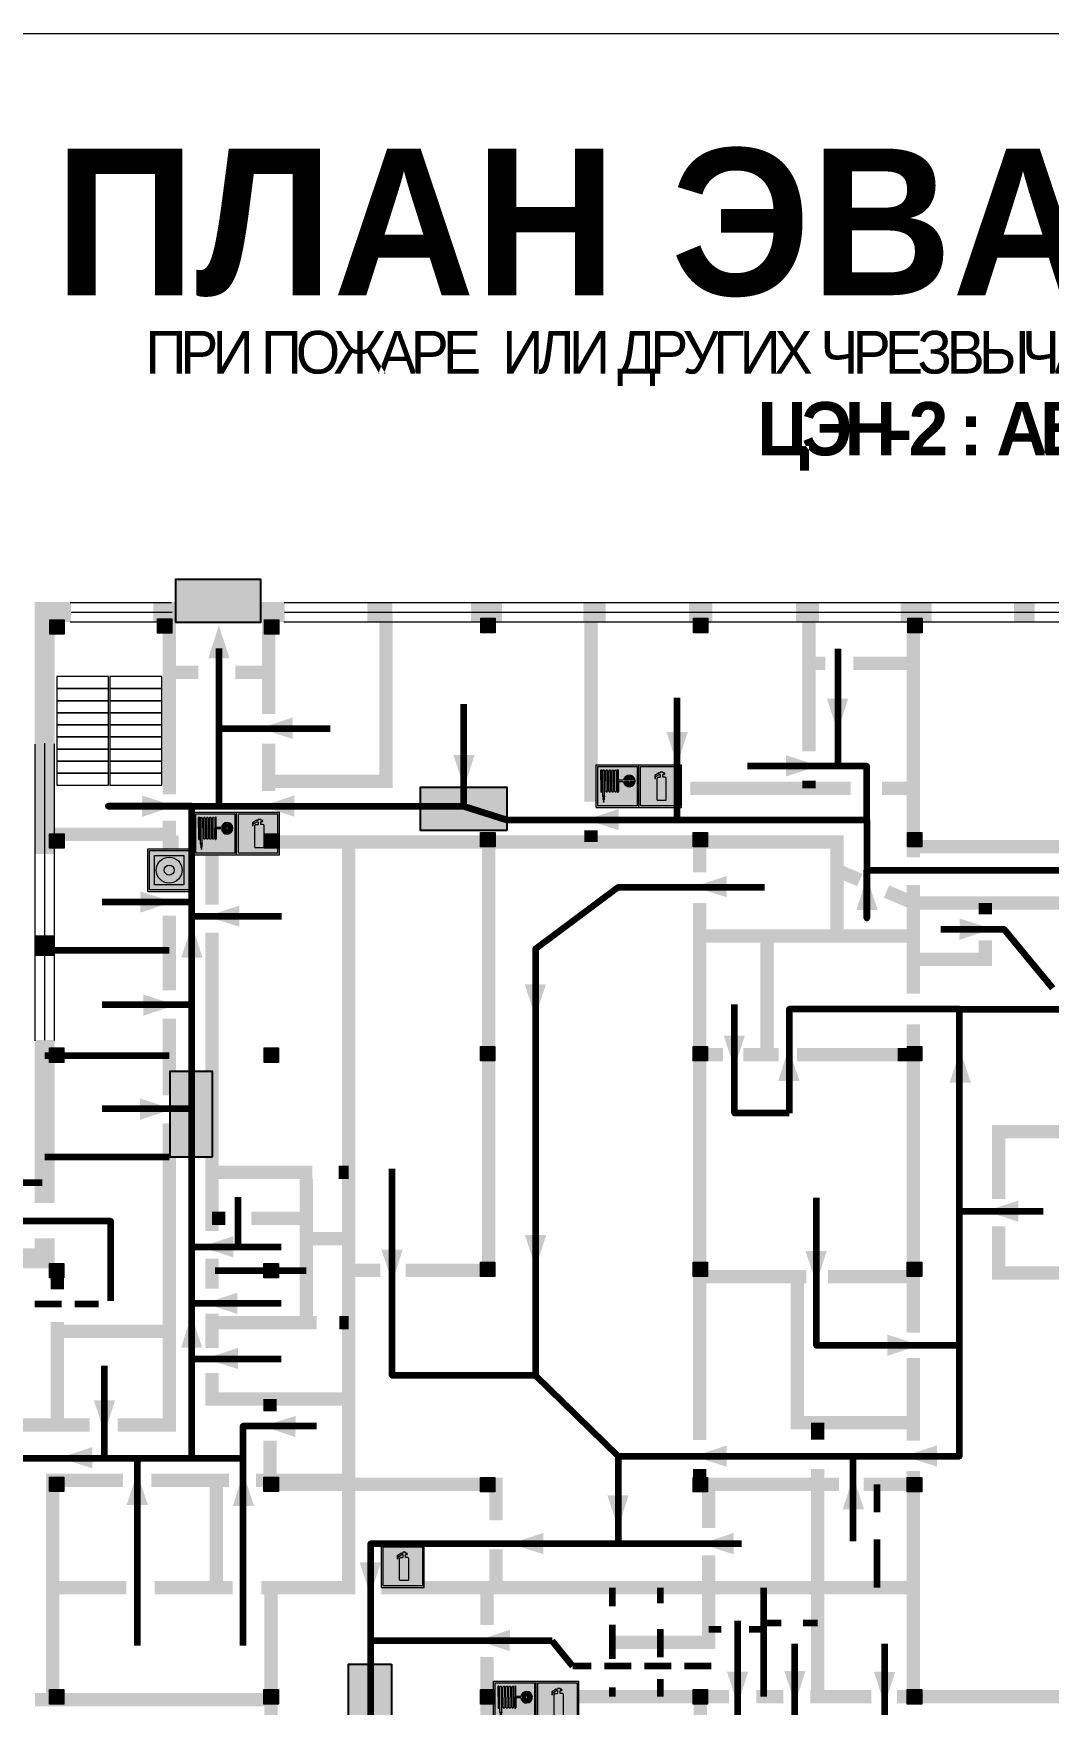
# Model space of a CAD drawing. Header units: millimetres. Extents: x 13810 to 67229, y 12374 to 21950.
# Drawn here: x 21873 to 22025.2, y 15481.7 to 15732.4 of the extents above; entities that cross this region are included whole.
import ezdxf

# ---------------------------------------------------------------- set-up
doc = ezdxf.new("R2010")
doc.units = ezdxf.units.MM
doc.linetypes.add('{ Wide Dash }', pattern=[12, 4, -2, 4, -2])
doc.layers.add('План_Штампы', color=7, linetype='Continuous')
doc.styles.add('обычный', font='arial.ttf')

# ---------------------------------------------------------------- blocks, each defined once
blk = doc.blocks.new('A$C7B4425F7')
at = {"true_color": 0xffffff}
blk.add_hatch(color=7, dxfattribs=at).paths.add_polyline_path([(0, 0), (-16, 0), (-16, -8), (0, -8)])
h = blk.add_hatch(color=126)
h.paths.add_polyline_path([(-0.2, -0.2), (-15.8, -0.2), (-15.8, -7.8), (-0.2, -7.8)])
h.paths.add_polyline_path([(-11.76, -2.03), (-11.76, -3.66), (-11.17, -3.66, -0.568275), (-11.17, -6.18), (-12.58, -6.18), (-12.58, -2.03)], flags=16)
h.paths.add_polyline_path([(-13.33, -4.12, -0.495768), (-13.59, -6.18), (-15.03, -6.18), (-15.03, -2.03), (-13.59, -2.03, -0.487973)], flags=16)
h.paths.add_polyline_path([(-10.25, -2.03), (-9.48, -2.03), (-9.48, -6.18), (-10.25, -6.18)], flags=16)
h.paths.add_polyline_path([(-13.84, -3.69), (-14.24, -3.69), (-14.24, -3.03), (-13.9, -3.03, -0.692621)], flags=0)
h.paths.add_polyline_path([(-9.15, -2.03), (-8.4, -2.03), (-8.04, -3.07), (-7.68, -2.03), (-6.93, -2.03), (-7.64, -4.1), (-6.93, -6.18), (-7.68, -6.18), (-8.04, -5.14), (-8.4, -6.18), (-9.15, -6.18), (-8.44, -4.1)], flags=16)
h.paths.add_polyline_path([(-11.76, -4.46), (-11.42, -4.46, -0.692621), (-11.36, -5.12), (-11.76, -5.12)], flags=0)
h.paths.add_polyline_path([(-13.9, -5.2), (-14.24, -5.2), (-14.24, -4.55), (-13.84, -4.55, -0.708038)], flags=0)
edge = h.paths.add_edge_path(flags=16)
edge.add_ellipse((-5.51, -4.08), major_axis=(0, 2.05), ratio=0.586184, start_angle=0, end_angle=360)
edge = h.paths.add_edge_path(flags=0)
edge.add_ellipse((-5.51, -4.08), major_axis=(0, 1.14), ratio=0.454828, start_angle=0, end_angle=360)
h.paths.add_polyline_path([(-4.13, -4.96, 0.377264), (-3.48, -4.52, 0.0555), (-3.16, -2.03), (-1.66, -2.03), (-1.66, -4.96), (-0.96, -4.96), (-0.96, -7.01), (-1.75, -7.01), (-1.75, -6.18), (-3.3, -6.18), (-3.3, -7.02), (-4.13, -7.02)], flags=16)
h.paths.add_polyline_path([(-2.73, -2.91), (-2.28, -2.91), (-2.28, -4.96), (-3.05, -4.96, 0.079136)], flags=0)
at = {"color": 126}
blk.add_lwpolyline([(-16, -8), (0, -8), (0, 0), (-16, 0)], close=True, dxfattribs=at)
blk = doc.blocks.new('A$C32E8229D')
at = {"true_color": 0xffffff}
blk.add_hatch(color=7, dxfattribs=at).paths.add_polyline_path([(0, 0), (0, -8), (16, -8), (16, 0)])
h = blk.add_hatch(color=126)
h.paths.add_polyline_path([(0.2, -0.2), (15.8, -0.2), (15.8, -7.8), (0.2, -7.8)])
h.paths.add_polyline_path([(13.49, -2.05), (12.08, -2.05), (11.37, -2.63, 0.162397), (11.29, -2.84), (11.29, -3.63), (10.35, -3.63), (10.35, -4.05), (11.68, -4.05), (11.68, -3.48), (12.26, -4.28), (11.29, -5.1), (11.29, -6.78), (11.85, -6.78), (11.85, -5.44), (12.8, -4.64), (12.8, -5.94), (14.46, -5.94), (14.46, -5.39), (13.45, -5.39), (13.45, -3.97), (12.46, -2.59), (13.15, -2.59), (13.69, -3.34), (14.18, -3)], flags=16)
h.paths.add_polyline_path([(10.74, -1.82, 1), (11.8, -1.82, 1)], flags=16)
h.paths.add_polyline_path([(9.39, -3.59), (5.99, -3.59), (6.56, -3.03), (5.91, -3.03), (5.1, -3.83), (5.91, -4.64), (6.56, -4.64), (5.99, -4.09), (9.39, -4.09)], flags=16)
h.paths.add_polyline_path([(4.29, -1.08), (1.72, -1.08), (1.72, -6.6), (4.29, -6.6)], flags=16)
at = {"color": 126}
blk.add_lwpolyline([(16, -8), (0, -8), (0, 0), (16, 0)], close=True, dxfattribs=at)
blk = doc.blocks.new('A$C54414219')
at = {"true_color": 0xffffff}
h = blk.add_hatch(color=7, dxfattribs=at)
h.paths.add_polyline_path([(2.39, -9.45), (2.39, -18.3), (11.23, -18.3), (11.23, -9.45)], flags=0)
h.paths.add_polyline_path([(10.71, -13.87, -1), (2.92, -13.87, -1)], flags=0)
h.paths.add_polyline_path([(8.3, -13.87, -1), (5.33, -13.87, -1)], flags=0)
h.paths.add_polyline_path([(0.41, -7.47), (0.41, -20.27), (13.21, -20.27), (13.21, -7.47)])
h.paths.add_polyline_path([(0.92, -19.77), (12.71, -19.77), (12.71, -7.98), (0.92, -7.98)], flags=16)
h.paths.add_polyline_path([(11.23, -9.45), (11.23, -18.3), (2.39, -18.3), (2.39, -9.45)], flags=0)
at = {"lineweight": 5}
h = blk.add_hatch(color=242, dxfattribs=at)
h.paths.add_polyline_path([(12.71, -7.98), (0.92, -7.98), (0.92, -19.77), (12.71, -19.77)])
h.paths.add_polyline_path([(11.23, -18.3), (2.39, -18.3), (2.39, -9.45), (11.23, -9.45)], flags=16)
h.paths.add_polyline_path([(10.71, -13.87, -1), (2.92, -13.87, -1)], flags=0)
h.paths.add_polyline_path([(8.3, -13.87, -1), (5.33, -13.87, -1)], flags=0)
at = {"true_color": 0xffffff}
h = blk.add_hatch(color=7, dxfattribs=at)
h.paths.add_polyline_path([(2.39, -9.45), (2.39, -18.3), (11.23, -18.3), (11.23, -9.45)])
h.paths.add_polyline_path([(10.71, -13.87, -1), (2.92, -13.87, -1)], flags=16)
h.paths.add_polyline_path([(8.3, -13.87, -1), (5.33, -13.87, -1)], flags=0)
at = {"lineweight": 5}
h = blk.add_hatch(color=242, dxfattribs=at)
h.paths.add_polyline_path([(2.92, -13.87, 1), (10.71, -13.87, 1)])
h.paths.add_polyline_path([(8.3, -13.87, -1), (5.33, -13.87, -1)], flags=16)
at = {"color": 242, "lineweight": 5}
for p, q in [((0.41, -20.27), (0.41, -7.47)), ((0.41, -7.47), (13.21, -7.47)), ((0.41, -7.47), (13.21, -7.47)), ((13.21, -20.27), (13.21, -7.47)), ((0.41, -20.27), (13.21, -20.27))]:
    blk.add_line(p, q, dxfattribs=at)
for points in [[(0.92, -7.98), (12.71, -7.98), (12.71, -19.77), (0.92, -19.77)], [(2.39, -9.45), (11.23, -9.45), (11.23, -18.3), (2.39, -18.3)]]:
    blk.add_lwpolyline(points, close=True, dxfattribs=at)
for radius in [3.89, 1.49]:
    blk.add_circle((6.81, -13.87), radius, dxfattribs=at)
blk = doc.blocks.new('A$C3AD82952')
at = {"true_color": 0xf5f5ff}
h = blk.add_hatch(color=7, dxfattribs=at)
h.dxf.hatch_style = 1
h.paths.add_polyline_path([(8.21, 8.73, 0.414214), (7.89, 9.05), (7.22, 9.05), (7.22, 9.92), (7.59, 9.92, 1), (7.57, 10.36), (7.22, 10.36), (7.22, 10.6), (6.43, 10.6), (6.43, 10.36), (6.01, 10.36), (4.74, 9.59), (4.74, 8.69), (4.98, 8.73), (4.98, 9.26), (6.12, 9.91), (6.43, 9.91), (6.43, 9.05), (5.76, 9.05, 0.414214), (5.44, 8.73), (5.44, 2.2), (8.21, 2.2)], flags=0)
h.paths.add_polyline_path([(12.8, 12.8), (0, 12.8), (0, 0), (12.8, 0)])
h.paths.add_polyline_path([(0.51, 12.29), (12.29, 12.29), (12.29, 0.51), (0.51, 0.51)], flags=16)
h.paths.add_polyline_path([(4.74, 9.59), (6.01, 10.36), (6.43, 10.36), (6.43, 10.6), (7.22, 10.6), (7.22, 10.36), (7.59, 10.36, -0.94586), (7.59, 9.92), (7.22, 9.92), (7.22, 9.05), (7.89, 9.05, -0.414214), (8.21, 8.73), (8.21, 2.2), (5.44, 2.2), (5.44, 8.73, -0.414214), (5.76, 9.05), (6.43, 9.05), (6.43, 9.91), (6.12, 9.91), (4.98, 9.26), (4.98, 8.73), (4.74, 8.69)], flags=0)
h = blk.add_hatch(color=242)
h.dxf.hatch_style = 1
h.paths.add_polyline_path([(12.29, 12.29), (0.51, 12.29), (0.51, 0.51), (12.29, 0.51)])
h.paths.add_polyline_path([(4.74, 8.69), (4.74, 9.59), (6.01, 10.36), (6.43, 10.36), (6.43, 10.6), (7.22, 10.6), (7.22, 10.36), (7.59, 10.36, -0.94586), (7.59, 9.92), (7.22, 9.92), (7.22, 9.05), (7.89, 9.05, -0.414214), (8.21, 8.73), (8.21, 2.2), (5.44, 2.2), (5.44, 8.73, -0.414214), (5.76, 9.05), (6.43, 9.05), (6.43, 9.91), (6.12, 9.91), (4.98, 9.26), (4.98, 8.73)], flags=16)
h = blk.add_hatch(color=7, dxfattribs=at)
h.dxf.hatch_style = 1
h.paths.add_polyline_path([(8.21, 8.73, 0.414214), (7.89, 9.05), (7.22, 9.05), (7.22, 9.92), (7.59, 9.92, 1), (7.57, 10.36), (7.22, 10.36), (7.22, 10.6), (6.43, 10.6), (6.43, 10.36), (6.01, 10.36), (4.74, 9.59), (4.74, 8.69), (4.98, 8.73), (4.98, 9.26), (6.12, 9.91), (6.43, 9.91), (6.43, 9.05), (5.76, 9.05, 0.414214), (5.44, 8.73), (5.44, 2.2), (8.21, 2.2)])
at = {"color": 242, "lineweight": 5}
for p, q in [((0, 0), (0, 12.8)), ((0, 12.8), (12.8, 12.8)), ((6.01, 10.36), (4.74, 9.59)), ((6.01, 10.36), (6.43, 10.36)), ((7.22, 10.6), (6.43, 10.6)), ((6.43, 10.6), (6.43, 10.36)), ((7.22, 10.36), (7.22, 10.6)), ((7.59, 10.36), (7.22, 10.36)), ((12.8, 0), (12.8, 12.8)), ((4.74, 9.59), (4.74, 8.69)), ((4.74, 8.69), (4.98, 8.73)), ((4.98, 9.26), (6.12, 9.91)), ((4.98, 8.73), (4.98, 9.26)), ((5.44, 2.2), (5.44, 8.73)), ((5.76, 9.05), (6.43, 9.05)), ((6.12, 9.91), (6.43, 9.91)), ((6.43, 9.91), (6.43, 9.05)), ((7.22, 9.05), (7.22, 9.92)), ((7.59, 9.92), (7.22, 9.92)), ((7.89, 9.05), (7.22, 9.05)), ((8.21, 2.2), (8.21, 8.73)), ((0, 0), (12.8, 0)), ((5.44, 2.2), (8.21, 2.2))]:
    blk.add_line(p, q, dxfattribs=at)
blk.add_lwpolyline([(0.51, 12.29), (12.29, 12.29), (12.29, 0.51), (0.51, 0.51)], close=True, dxfattribs=at)
for centre, radius, start, end in [((7.58, 10.14), 0.223, 273.1875, 86.8125), ((5.76, 8.73), 0.32, 90, 180), ((7.89, 8.73), 0.32, 0, 90)]:
    blk.add_arc(centre, radius, start, end, dxfattribs=at)
blk = doc.blocks.new('A$C37112FD5')
at = {"true_color": 0xf5f5ff}
h = blk.add_hatch(color=7, dxfattribs=at)
h.dxf.hatch_style = 1
h.paths.add_polyline_path([(12.8, -7.4), (0, -7.4), (0, -20.2), (12.8, -20.2)])
h.paths.add_polyline_path([(12.29, -7.91), (12.29, -19.69), (0.51, -19.69), (0.51, -7.91)], flags=16)
h.paths.add_polyline_path([(4.98, -9.04, -0.42597), (5.17, -9.22), (5.17, -12.25), (5.17, -15.29, -0.432244), (4.98, -15.47), (4.83, -15.47, -0.42597), (4.64, -15.29), (4.64, -12.25), (4.64, -9.22, -0.432244), (4.83, -9.04)], flags=0)
h.paths.add_polyline_path([(4.28, -9.22), (4.28, -12.25), (4.28, -15.29, -0.432244), (4.09, -15.47), (3.94, -15.47, -0.42597), (3.75, -15.29), (3.75, -12.25), (3.75, -9.22, -0.432244), (3.94, -9.04), (4.09, -9.04, -0.42597)], flags=0)
h.paths.add_polyline_path([(5.72, -9.04), (5.87, -9.04, -0.42597), (6.06, -9.22), (6.06, -12.25), (6.06, -15.29, -0.432244), (5.87, -15.47), (5.72, -15.47, -0.42597), (5.53, -15.29), (5.53, -12.25), (5.53, -9.22, -0.432244)], flags=0)
h.paths.add_polyline_path([(6.42, -8.9), (6.5, -8.9, -0.42597), (6.69, -9.08), (6.69, -12.03), (8.21, -12.03, -15.824349), (8.21, -12.47), (6.69, -12.47), (6.69, -15.42, -0.432244), (6.5, -15.6), (6.42, -15.6)], flags=0)
h.paths.add_polyline_path([(3.39, -9.22), (3.39, -12.25), (3.39, -15.29, -0.432244), (3.2, -15.47), (3.05, -15.47, -0.42597), (2.85, -15.29), (2.85, -12.25), (2.85, -9.22, -0.432244), (3.05, -9.04), (3.2, -9.04, -0.42597)], flags=0)
h.paths.add_polyline_path([(2.5, -9.22), (2.5, -16.71), (1.96, -16.71), (1.96, -9.22, -0.432244), (2.15, -9.04), (2.31, -9.04, -0.42597)], flags=0)
h.paths.add_polyline_path([(1.61, -8.9), (1.61, -15.6), (1.57, -15.6, -0.42597), (1.37, -15.42), (1.37, -12.03), (1.37, -9.09, -0.432244), (1.57, -8.9)], flags=0)
h.paths.add_polyline_path([(9.76, -10.81), (9.76, -12.03), (8.49, -12.03, -0.336371)], flags=0)
h.paths.add_polyline_path([(8.49, -12.47), (9.76, -12.47), (9.76, -13.7, -0.336371)], flags=0)
h.paths.add_polyline_path([(10.11, -10.81, -0.336371), (11.38, -12.03), (10.11, -12.03)], flags=0)
h.paths.add_polyline_path([(10.11, -12.47), (11.38, -12.47, -0.336371), (10.11, -13.7)], flags=0)
h.paths.add_polyline_path([(2.5, -16.84), (2.5, -17.05), (1.97, -17.05), (1.97, -16.84)], flags=0)
h.paths.add_polyline_path([(2.5, -17.24, -0.033778), (2.24, -18.6, -0.033778), (1.97, -17.24)], flags=0)
h = blk.add_hatch(color=242)
h.dxf.hatch_style = 1
h.paths.add_polyline_path([(12.29, -7.91), (0.51, -7.91), (0.51, -19.69), (12.29, -19.69)])
h.paths.add_polyline_path([(6.42, -15.6), (6.42, -8.9), (6.5, -8.9, -0.42597), (6.69, -9.08), (6.69, -12.03), (8.21, -12.03, -15.824349), (8.21, -12.47), (6.69, -12.47), (6.69, -15.42, -0.432244), (6.5, -15.6)], flags=16)
h.paths.add_polyline_path([(5.87, -15.47), (5.72, -15.47, -0.42597), (5.53, -15.29), (5.53, -12.25), (5.53, -9.22, -0.432244), (5.72, -9.04), (5.87, -9.04, -0.42597), (6.06, -9.22), (6.06, -12.25), (6.06, -15.29, -0.432244)], flags=16)
h.paths.add_polyline_path([(4.98, -15.47), (4.83, -15.47, -0.42597), (4.64, -15.29), (4.64, -12.25), (4.64, -9.22, -0.432244), (4.83, -9.04), (4.98, -9.04, -0.42597), (5.17, -9.22), (5.17, -12.25), (5.17, -15.29, -0.432244)], flags=16)
h.paths.add_polyline_path([(4.09, -15.47), (3.94, -15.47, -0.42597), (3.75, -15.29), (3.75, -12.25), (3.75, -9.22, -0.432244), (3.94, -9.04), (4.09, -9.04, -0.42597), (4.28, -9.22), (4.28, -12.25), (4.28, -15.29, -0.432244)], flags=16)
h.paths.add_polyline_path([(3.2, -15.47), (3.05, -15.47, -0.42597), (2.85, -15.29), (2.85, -12.25), (2.85, -9.22, -0.432244), (3.05, -9.04), (3.2, -9.04, -0.42597), (3.39, -9.22), (3.39, -12.25), (3.39, -15.29, -0.432244)], flags=16)
h.paths.add_polyline_path([(2.5, -17.05), (1.97, -17.05), (1.97, -16.84), (2.5, -16.84)], flags=16)
h.paths.add_polyline_path([(2.5, -17.24, -0.033778), (2.24, -18.6, -0.033778), (1.97, -17.24)], flags=16)
h.paths.add_polyline_path([(2.5, -16.71), (1.96, -16.71), (1.96, -9.22, -0.432244), (2.15, -9.04), (2.31, -9.04, -0.42597), (2.5, -9.22)], flags=16)
h.paths.add_polyline_path([(1.61, -15.6), (1.57, -15.6, -0.42597), (1.37, -15.42), (1.37, -12.03), (1.37, -9.09, -0.432244), (1.57, -8.9), (1.61, -8.9)], flags=16)
h.paths.add_polyline_path([(8.49, -12.47), (9.76, -12.47), (9.76, -13.7, -0.336371)], flags=0)
h.paths.add_polyline_path([(10.11, -13.7), (10.11, -12.47), (11.38, -12.47, -0.336371)], flags=0)
h.paths.add_polyline_path([(8.49, -12.03, -0.336371), (9.76, -10.81), (9.76, -12.03)], flags=0)
h.paths.add_polyline_path([(10.11, -12.03), (10.11, -10.81, -0.336371), (11.38, -12.03)], flags=0)
h = blk.add_hatch(color=7, dxfattribs=at)
h.dxf.hatch_style = 1
h.paths.add_polyline_path([(1.61, -8.9), (1.57, -8.9, 0.432244), (1.37, -9.09), (1.37, -12.03), (1.37, -15.42, 0.42597), (1.57, -15.6), (1.61, -15.6)])
h.paths.add_polyline_path([(2.5, -9.22, 0.42597), (2.31, -9.04), (2.15, -9.04, 0.432244), (1.96, -9.22), (1.96, -16.71), (2.5, -16.71)])
h.paths.add_polyline_path([(2.5, -16.84), (1.97, -16.84), (1.97, -17.05), (2.5, -17.05)])
h.paths.add_polyline_path([(2.5, -17.24), (1.97, -17.24, 0.033778), (2.24, -18.6, 0.033778)])
h.paths.add_polyline_path([(3.39, -12.25), (3.39, -9.22, 0.42597), (3.2, -9.04), (3.05, -9.04, 0.432244), (2.85, -9.22), (2.85, -12.25), (2.85, -15.29, 0.42597), (3.05, -15.47), (3.2, -15.47, 0.432244), (3.39, -15.29)])
h.paths.add_polyline_path([(4.28, -12.25), (4.28, -9.22, 0.42597), (4.09, -9.04), (3.94, -9.04, 0.432244), (3.75, -9.22), (3.75, -12.25), (3.75, -15.29, 0.42597), (3.94, -15.47), (4.09, -15.47, 0.432244), (4.28, -15.29)])
h.paths.add_polyline_path([(5.17, -12.25), (5.17, -9.22, 0.42597), (4.98, -9.04), (4.83, -9.04, 0.432244), (4.64, -9.22), (4.64, -12.25), (4.64, -15.29, 0.42597), (4.83, -15.47), (4.98, -15.47, 0.432244), (5.17, -15.29)])
h.paths.add_polyline_path([(6.06, -12.25), (6.06, -9.22, 0.42597), (5.87, -9.04), (5.72, -9.04, 0.432244), (5.53, -9.22), (5.53, -12.25), (5.53, -15.29, 0.42597), (5.72, -15.47), (5.87, -15.47, 0.432244), (6.06, -15.29)])
h.paths.add_polyline_path([(6.69, -12.47), (8.21, -12.47, 15.824349), (8.21, -12.03), (6.69, -12.03), (6.69, -9.08, 0.42597), (6.5, -8.9), (6.42, -8.9), (6.42, -15.6), (6.5, -15.6, 0.432244), (6.69, -15.42)])
h.paths.add_polyline_path([(8.49, -12.47), (9.76, -12.47), (9.76, -13.7, -0.336371)], flags=16)
h.paths.add_polyline_path([(8.49, -12.03, -0.336371), (9.76, -10.81), (9.76, -12.03)], flags=16)
h.paths.add_polyline_path([(10.11, -12.47), (11.38, -12.47, -0.336371), (10.11, -13.7)], flags=16)
h.paths.add_polyline_path([(10.11, -12.03), (10.11, -10.81, -0.336371), (11.38, -12.03)], flags=16)
h = blk.add_hatch(color=242)
h.dxf.hatch_style = 1
h.paths.add_polyline_path([(9.76, -10.81, 0.336371), (8.49, -12.03), (9.76, -12.03)])
h.paths.add_polyline_path([(10.11, -10.81), (10.11, -12.03), (11.38, -12.03, 0.336371)])
h.paths.add_polyline_path([(11.38, -12.47), (10.11, -12.47), (10.11, -13.7, 0.336371)])
h.paths.add_polyline_path([(9.76, -12.47), (8.49, -12.47, 0.336371), (9.76, -13.7)])
at = {"color": 242, "lineweight": 5}
for p, q in [((0, -20.2), (0, -7.4)), ((0, -7.4), (12.8, -7.4)), ((1.37, -12.03), (1.37, -9.08)), ((1.57, -8.9), (1.61, -8.9)), ((1.61, -8.9), (1.61, -15.6)), ((1.96, -16.71), (1.96, -9.22)), ((2.15, -9.04), (2.31, -9.04)), ((2.5, -16.71), (2.5, -9.22)), ((2.85, -12.25), (2.85, -9.22)), ((3.05, -9.04), (3.2, -9.04)), ((3.39, -12.25), (3.39, -9.22)), ((3.75, -12.25), (3.75, -9.22)), ((3.94, -9.04), (4.09, -9.04)), ((4.28, -12.25), (4.28, -9.22)), ((4.64, -12.25), (4.64, -9.22)), ((4.83, -9.04), (4.98, -9.04)), ((5.17, -12.25), (5.17, -9.22)), ((5.53, -12.25), (5.53, -9.22)), ((5.72, -9.04), (5.87, -9.04)), ((6.06, -12.25), (6.06, -9.22)), ((6.42, -8.9), (6.42, -15.6)), ((6.5, -8.9), (6.42, -8.9)), ((6.69, -12.03), (6.69, -9.08)), ((12.8, -20.2), (12.8, -7.4)), ((1.37, -12.03), (1.37, -15.42)), ((2.85, -12.25), (2.85, -15.29)), ((3.39, -12.25), (3.39, -15.29)), ((3.75, -12.25), (3.75, -15.29)), ((4.28, -12.25), (4.28, -15.29)), ((4.64, -12.25), (4.64, -15.29)), ((5.17, -12.25), (5.17, -15.29)), ((5.53, -12.25), (5.53, -15.29)), ((6.06, -12.25), (6.06, -15.29)), ((8.21, -12.03), (6.69, -12.03)), ((8.21, -12.47), (6.69, -12.47)), ((6.69, -12.47), (6.69, -15.42)), ((9.76, -12.03), (8.49, -12.03)), ((9.76, -12.47), (8.49, -12.47)), ((9.76, -10.81), (9.76, -12.03)), ((9.76, -12.47), (9.76, -13.7)), ((10.11, -10.81), (10.11, -12.03)), ((11.38, -12.03), (10.11, -12.03)), ((11.38, -12.47), (10.11, -12.47)), ((10.11, -12.47), (10.11, -13.7)), ((1.57, -15.6), (1.61, -15.6)), ((1.96, -16.71), (2.5, -16.71)), ((1.97, -16.84), (2.5, -16.84)), ((1.97, -17.05), (1.97, -16.84)), ((2.5, -17.05), (1.97, -17.05)), ((1.97, -17.24), (2.5, -17.24)), ((2.5, -16.84), (2.5, -17.05)), ((3.05, -15.47), (3.2, -15.47)), ((3.94, -15.47), (4.09, -15.47)), ((4.83, -15.47), (4.98, -15.47)), ((5.72, -15.47), (5.87, -15.47)), ((6.42, -15.6), (6.5, -15.6)), ((0, -20.2), (12.8, -20.2))]:
    blk.add_line(p, q, dxfattribs=at)
blk.add_lwpolyline([(0.51, -7.91), (12.29, -7.91), (12.29, -19.69), (0.51, -19.69)], close=True, dxfattribs=at)
for centre, radius, start, end in [((1.56, -9.09), 0.182, 87.1027, 180.6071), ((2.15, -9.22), 0.182, 87.1027, 180.6071), ((2.32, -9.22), 0.182, 359.3929, 92.8973), ((3.04, -9.22), 0.182, 87.1027, 180.6071), ((3.21, -9.22), 0.182, 359.3929, 92.8973), ((3.93, -9.22), 0.182, 87.1027, 180.6071), ((4.1, -9.22), 0.182, 359.3929, 92.8973), ((4.82, -9.22), 0.182, 87.1027, 180.6071), ((4.99, -9.22), 0.182, 359.3929, 92.8973), ((5.71, -9.22), 0.182, 87.1027, 180.6071), ((5.88, -9.22), 0.182, 359.3929, 92.8973), ((6.51, -9.09), 0.182, 359.3929, 92.8973), ((9.93, -12.25), 1.74, 187.2319, 172.7681), ((9.93, -12.25), 1.46, 96.9927, 171.3585), ((9.93, -12.25), 1.46, 188.6415, 263.0073), ((9.93, -12.25), 1.46, 8.6415, 83.0073), ((9.93, -12.25), 1.46, 276.9927, 351.3585), ((1.56, -15.42), 0.182, 179.3929, 272.8973), ((12.17, -15.98), 10.27, 187.041, 194.7793), ((-7.7, -15.98), 10.27, 345.2207, 352.959), ((3.04, -15.29), 0.182, 179.3929, 272.8973), ((3.21, -15.29), 0.182, 267.1027, 0.6071), ((3.93, -15.29), 0.182, 179.3929, 272.8973), ((4.1, -15.29), 0.182, 267.1027, 0.6071), ((4.82, -15.29), 0.182, 179.3929, 272.8973), ((4.99, -15.29), 0.182, 267.1027, 0.6071), ((5.71, -15.29), 0.182, 179.3929, 272.8973), ((5.88, -15.29), 0.182, 267.1027, 0.6071), ((6.51, -15.42), 0.182, 267.1027, 0.6071)]:
    blk.add_arc(centre, radius, start, end, dxfattribs=at)

msp = doc.modelspace()

# ---------------------------------------------------------------- hatches: boundary and pattern name
at = {"lineweight": 0}
h = msp.add_hatch(color=256, dxfattribs=at)
h.dxf.hatch_style = 1
h.paths.add_polyline_path([(21877.6, 15644.44), (21875.44, 15644.44), (21875.44, 15642.28), (21877.6, 15642.28)])
h = msp.add_hatch(color=256, dxfattribs=at)
h.dxf.hatch_style = 1
h.paths.add_polyline_path([(21893.74, 15644.56), (21891.58, 15644.56), (21891.58, 15642.4), (21893.74, 15642.4)])
h = msp.add_hatch(color=256, dxfattribs=at)
h.dxf.hatch_style = 1
h.paths.add_polyline_path([(21909.77, 15644.44), (21907.62, 15644.44), (21907.62, 15642.28), (21909.77, 15642.28)])
h = msp.add_hatch(color=256, dxfattribs=at)
h.dxf.hatch_style = 1
h.paths.add_polyline_path([(21942.24, 15644.65), (21940.08, 15644.65), (21940.08, 15642.49), (21942.24, 15642.49)])
h = msp.add_hatch(color=256, dxfattribs=at)
h.dxf.hatch_style = 1
h.paths.add_polyline_path([(21974.13, 15644.65), (21971.97, 15644.65), (21971.97, 15642.49), (21974.13, 15642.49)])
h = msp.add_hatch(color=256, dxfattribs=at)
h.dxf.hatch_style = 1
h.paths.add_polyline_path([(22006.26, 15644.65), (22004.1, 15644.65), (22004.1, 15642.49), (22006.26, 15642.49)])
h = msp.add_hatch(color=256, dxfattribs=at)
h.dxf.hatch_style = 1
h.paths.add_polyline_path([(21877.56, 15612.33), (21875.4, 15612.33), (21875.4, 15610.17), (21877.56, 15610.17)])
h = msp.add_hatch(color=256, dxfattribs=at)
h.dxf.hatch_style = 1
h.paths.add_polyline_path([(21909.73, 15612.33), (21907.57, 15612.33), (21907.57, 15610.17), (21909.73, 15610.17)])
h = msp.add_hatch(color=256, dxfattribs=at)
h.dxf.hatch_style = 1
h.paths.add_polyline_path([(21942.2, 15612.54), (21940.04, 15612.54), (21940.04, 15610.38), (21942.2, 15610.38)])
h = msp.add_hatch(color=256, dxfattribs=at)
h.dxf.hatch_style = 1
h.paths.add_polyline_path([(21974.08, 15612.54), (21971.92, 15612.54), (21971.92, 15610.38), (21974.08, 15610.38)])
h = msp.add_hatch(color=256, dxfattribs=at)
h.dxf.hatch_style = 1
h.paths.add_polyline_path([(22006.21, 15612.54), (22004.05, 15612.54), (22004.05, 15610.38), (22006.21, 15610.38)])
h = msp.add_hatch(color=256, dxfattribs=at)
h.dxf.hatch_style = 1
h.paths.add_polyline_path([(21877.55, 15580.22), (21875.39, 15580.22), (21875.39, 15578.06), (21877.55, 15578.06)])
h = msp.add_hatch(color=256, dxfattribs=at)
h.dxf.hatch_style = 1
h.paths.add_polyline_path([(21909.72, 15580.22), (21907.57, 15580.22), (21907.57, 15578.06), (21909.72, 15578.06)])
h = msp.add_hatch(color=256, dxfattribs=at)
h.dxf.hatch_style = 1
h.paths.add_polyline_path([(21942.19, 15580.42), (21940.03, 15580.42), (21940.03, 15578.27), (21942.19, 15578.27)])
h = msp.add_hatch(color=256, dxfattribs=at)
h.dxf.hatch_style = 1
h.paths.add_polyline_path([(21974.08, 15580.42), (21971.92, 15580.42), (21971.92, 15578.27), (21974.08, 15578.27)])
h = msp.add_hatch(color=256, dxfattribs=at)
h.dxf.hatch_style = 1
h.paths.add_polyline_path([(22006.21, 15580.42), (22004.05, 15580.42), (22004.05, 15578.27), (22006.21, 15578.27)])
h = msp.add_hatch(color=256, dxfattribs=at)
h.dxf.hatch_style = 1
h.paths.add_polyline_path([(21877.52, 15547.89), (21875.37, 15547.89), (21875.37, 15545.74), (21877.52, 15545.74)])
h = msp.add_hatch(color=256, dxfattribs=at)
h.dxf.hatch_style = 1
h.paths.add_polyline_path([(21909.7, 15547.89), (21907.54, 15547.89), (21907.54, 15545.74), (21909.7, 15545.74)])
h = msp.add_hatch(color=256, dxfattribs=at)
h.dxf.hatch_style = 1
h.paths.add_polyline_path([(21942.16, 15548.1), (21940.01, 15548.1), (21940.01, 15545.94), (21942.16, 15545.94)])
h = msp.add_hatch(color=256, dxfattribs=at)
h.dxf.hatch_style = 1
h.paths.add_polyline_path([(21974.05, 15548.1), (21971.89, 15548.1), (21971.89, 15545.94), (21974.05, 15545.94)])
h = msp.add_hatch(color=256, dxfattribs=at)
h.dxf.hatch_style = 1
h.paths.add_polyline_path([(22006.18, 15548.1), (22004.02, 15548.1), (22004.02, 15545.94), (22006.18, 15545.94)])
h = msp.add_hatch(color=256, dxfattribs=at)
h.dxf.hatch_style = 1
h.paths.add_polyline_path([(21877.52, 15515.84), (21875.37, 15515.84), (21875.37, 15513.68), (21877.52, 15513.68)])
h = msp.add_hatch(color=256, dxfattribs=at)
h.dxf.hatch_style = 1
h.paths.add_polyline_path([(21909.7, 15515.84), (21907.54, 15515.84), (21907.54, 15513.68), (21909.7, 15513.68)])
h = msp.add_hatch(color=256, dxfattribs=at)
h.dxf.hatch_style = 1
h.paths.add_polyline_path([(21942.16, 15515.82), (21940.01, 15515.82), (21940.01, 15513.66), (21942.16, 15513.66)])
h = msp.add_hatch(color=256, dxfattribs=at)
h.dxf.hatch_style = 1
h.paths.add_polyline_path([(21974.05, 15515.82), (21971.89, 15515.82), (21971.89, 15513.66), (21974.05, 15513.66)])
h = msp.add_hatch(color=256, dxfattribs=at)
h.dxf.hatch_style = 1
h.paths.add_polyline_path([(22006.18, 15515.82), (22004.02, 15515.82), (22004.02, 15513.66), (22006.18, 15513.66)])
h = msp.add_hatch(color=256, dxfattribs=at)
h.dxf.hatch_style = 1
h.paths.add_polyline_path([(21877.52, 15483.99), (21875.37, 15483.99), (21875.37, 15481.83), (21877.52, 15481.83)])
h = msp.add_hatch(color=256, dxfattribs=at)
h.dxf.hatch_style = 1
h.paths.add_polyline_path([(21909.7, 15483.99), (21907.54, 15483.99), (21907.54, 15481.83), (21909.7, 15481.83)])
h = msp.add_hatch(color=256, dxfattribs=at)
h.dxf.hatch_style = 1
h.paths.add_polyline_path([(21942.16, 15483.99), (21940.01, 15483.99), (21940.01, 15481.83), (21942.16, 15481.83)])
h = msp.add_hatch(color=256, dxfattribs=at)
h.dxf.hatch_style = 1
h.paths.add_polyline_path([(21974.05, 15483.99), (21971.89, 15483.99), (21971.89, 15481.83), (21974.05, 15481.83)])
h = msp.add_hatch(color=256, dxfattribs=at)
h.dxf.hatch_style = 1
h.paths.add_polyline_path([(22006.18, 15483.99), (22004.02, 15483.99), (22004.02, 15481.83), (22006.18, 15481.83)])

# ---------------------------------------------------------------- linework, layer by layer
at = {"color": 126, "lineweight": 0, "true_color": 0x008754}
msp.add_lwpolyline([(21721.1, 15732.36), (22321.1, 15732.36), (22321.1, 15337.36), (21721.1, 15337.36)], close=True, dxfattribs=at)
at = {"lineweight": 0}
for points, const_width in [([(21874.66, 15609.28), (21874.66, 15645.58), (21878.62, 15645.58)], 3), ([(21890.94, 15645.58), (21897.38, 15645.58)], 3), ([(21893.37, 15618.23), (21893.37, 15645.54), (21893.37, 15636.56), (21897.7, 15636.56)], 2), ([(21903.03, 15645.58), (21910.63, 15645.58)], 3), ([(21903.27, 15636.56), (21908.27, 15636.56), (21908.27, 15645.74), (21908.27, 15630.28)], 2), ([(21908.27, 15620.19), (21925.84, 15620.19), (21925.84, 15645.36)], 2), ([(21923.03, 15645.58), (21926.82, 15645.58)], 3), ([(21938.6, 15645.58), (21943.25, 15645.58)], 3), ([(21955.42, 15645.58), (21958.81, 15645.58)], 3), ([(21971.27, 15645.58), (21974.77, 15645.58)], 3), ([(21987.33, 15645.58), (21990.78, 15645.58)], 3), ([(22003.02, 15645.58), (22007.69, 15645.58)], 3), ([(22004.95, 15608.78), (22004.95, 15645.76)], 2), ([(22020.01, 15645.58), (22023.14, 15645.58)], 3), ([(21956.61, 15644.79), (21956.61, 15617.14)], 2), ([(21989.3, 15624.68), (21989.3, 15645.07), (21989.3, 15637.91), (21991.71, 15637.91)], 2), ([(22004.95, 15637.91), (21995.93, 15637.91)], 2), ([(21908.27, 15625.86), (21908.27, 15618.74)], 2), ([(21989.3, 15619.16), (21989.3, 15620.32)], 2), ([(21956.61, 15619.16), (21967.35, 15619.16)], 2), ([(21971.49, 15619.16), (21995.53, 15619.16)], 2), ([(22004.95, 15619.16), (22000.21, 15619.16)], 2), ([(21893.37, 15611.08), (21893.37, 15614.29)], 2), ([(21908.27, 15614.41), (21908.27, 15611.08)], 2), ([(21956.61, 15611.08), (21956.61, 15612.84)], 2), ([(21893.37, 15612.25), (21874.66, 15612.25)], 2), ([(21893.37, 15604.17), (21893.37, 15611.08), (21894.74, 15611.08)], 2), ([(21898.49, 15611.08), (21980.66, 15611.08)], 2), ([(21899.75, 15611.08), (21899.75, 15601.72)], 2), ([(21906.34, 15515.39), (21920.27, 15515.39), (21920.27, 15611.08)], 2), ([(21941.24, 15610.78), (21941.24, 15546.85), (21928.78, 15546.85)], 2), ([(21972.88, 15606.53), (21972.88, 15610.89)], 2), ([(21979.32, 15611.08), (21993.47, 15611.08), (21993.47, 15597), (22004.95, 15597), (22004.95, 15604.63)], 2), ([(22004.95, 15610.38), (22029.63, 15610.38)], 2), ([(21993.47, 15606.87), (21996.89, 15605.4)], 2), ([(22000.91, 15603.68), (22004.95, 15601.95)], 2), ([(21893.37, 15588.84), (21893.37, 15600.06)], 2), ([(21993.47, 15597), (21972.88, 15597), (21972.88, 15601.96)], 2), ([(22004.95, 15601.95), (22069.2, 15601.95)], 2), ([(22015.73, 15601.95), (22015.73, 15600.27)], 2), ([(21874.66, 15594.03), (21874.66, 15597.11)], 3), ([(21899.75, 15597.53), (21899.75, 15552.76)], 2), ([(21972.88, 15597), (21972.88, 15521.4)], 2), ([(21982.97, 15579.21), (21982.97, 15597)], 2), ([(22004.95, 15597), (22004.95, 15588.37)], 2), ([(22015.73, 15596.35), (22015.73, 15593.53), (22004.95, 15593.53)], 2), ([(21874.66, 15594.86), (21893.37, 15594.86)], 1), ([(21893.37, 15573.1), (21893.37, 15584.59)], 2), ([(22004.95, 15583.78), (22004.95, 15537.5)], 2), ([(21874.66, 15556.97), (21874.66, 15581.4)], 3), ([(21893.37, 15579.07), (21874.66, 15579.07)], 1), ([(21972.88, 15579.21), (21976.37, 15579.21)], 2), ([(21979.44, 15579.21), (21984.74, 15579.21)], 2), ([(21987.5, 15579.21), (22003.56, 15579.21)], 2), ([(22002.6, 15579.21), (22004.8, 15579.21)], 2), ([(21885.62, 15523.68), (21893.37, 15523.68), (21893.37, 15568.92)], 2), ([(22017.74, 15557.58), (22017.74, 15567.67), (22029.71, 15567.67), (22029.71, 15546.46), (22017.74, 15546.46), (22017.74, 15553.47)], 2), ([(21893.37, 15563.85), (21874.66, 15563.85)], 1), ([(21913.88, 15546.8), (21913.88, 15546.8), (21913.88, 15539.01), (21913.88, 15561.55), (21914.78, 15561.55), (21899.75, 15561.55)], 2), ([(21920.27, 15561.55), (21918.77, 15561.55)], 2), ([(21801.31, 15557.7), (21801.31, 15560.02), (21874.32, 15560.02), (21844.05, 15560.02), (21844.05, 15557.63)], 1), ([(21899.75, 15554.65), (21901.76, 15554.65)], 2), ([(21913.88, 15554.65), (21905.67, 15554.65)], 2), ([(21829.58, 15548.68), (21874.66, 15548.68), (21874.66, 15551.68)], 3), ([(21913.88, 15551.6), (21920.27, 15551.6)], 2), ([(21899.75, 15548.62), (21899.75, 15544.11)], 2), ([(21876.56, 15546.18), (21876.56, 15544.04)], 2), ([(21913.88, 15546.8), (21900.22, 15546.8)], 1), ([(21920.27, 15546.85), (21925.01, 15546.85)], 2), ([(21988.88, 15545.94), (21972.88, 15545.94)], 2), ([(21987.52, 15545.94), (21987.52, 15524.04), (22004.95, 15524.04)], 2), ([(22004.95, 15545.94), (21992.13, 15545.94)], 2), ([(21899.75, 15540.35), (21899.75, 15535.22)], 2), ([(21876.56, 15539.11), (21876.56, 15523.68)], 2), ([(21876.56, 15537.74), (21893.37, 15537.74)], 2), ([(21899.75, 15539.01), (21915.45, 15539.01)], 2), ([(21920.27, 15539.01), (21918.86, 15539.01)], 2), ([(22004.95, 15533.74), (22004.95, 15521.34)], 2), ([(21899.75, 15531.45), (21899.75, 15527.58), (21920.27, 15527.58)], 2), ([(21908.47, 15527.58), (21908.47, 15525.72)], 2), ([(21855.14, 15523.68), (21881.39, 15523.68)], 2), ([(21990.6, 15524.04), (21990.6, 15521.47)], 2), ([(21908.47, 15521.33), (21908.47, 15515.39)], 2), ([(21875.84, 15499.28), (21875.84, 15515.39), (21886.4, 15515.39)], 2), ([(21890.64, 15515.39), (21902.31, 15515.39)], 2), ([(21900.42, 15499.28), (21900.42, 15515.39)], 2), ([(21920.27, 15515.39), (21920.27, 15499.28), (21908.62, 15499.28), (21921.04, 15499.28)], 2), ([(21972.88, 15517.07), (21972.88, 15514.64)], 2), ([(21974.24, 15514.79), (21974.24, 15508.21)], 2), ([(21990.6, 15517.08), (21990.6, 15482.94)], 2), ([(22004.95, 15516.78), (22004.95, 15482.94), (22002.48, 15482.94)], 2), ([(21943.33, 15514.75), (21908.62, 15514.75)], 2), ([(21942.32, 15509.39), (21942.32, 15514.75)], 2), ([(21993.78, 15514.75), (21971.87, 15514.75)], 2), ([(22004.02, 15514.75), (21997.46, 15514.75)], 2), ([(21999.46, 15514.75), (21999.46, 15510.57)], 1), ([(21942.32, 15499.28), (21942.32, 15505.05)], 2), ([(21999.46, 15499.28), (21999.46, 15506.51)], 1), ([(21959.81, 15491.06), (21974.24, 15491.06), (21974.24, 15504.14)], 2), ([(21886.91, 15499.28), (21875.84, 15499.28), (21875.84, 15499.28)], 2), ([(21875.84, 15499.28), (21875.84, 15482.46)], 2), ([(21902.85, 15499.28), (21891.17, 15499.28)], 2), ([(21908.62, 15482.46), (21908.62, 15499.28), (21907.14, 15499.28)], 2), ([(21925.17, 15499.28), (22004.95, 15499.28)], 2), ([(21940.98, 15499.28), (21940.98, 15493.66)], 2), ([(21959.81, 15499.28), (21959.81, 15496.48)], 1), ([(21966.97, 15499.28), (21966.97, 15496.92)], 1), ([(21982.47, 15482.94), (21982.47, 15499.28), (21982.47, 15499.28), (21982.47, 15494), (21985.12, 15494)], 1), ([(21959.81, 15488.57), (21959.81, 15493.72)], 1), ([(21966.97, 15488.84), (21966.97, 15493.07)], 1), ([(21974.24, 15493.01), (21976.11, 15493.01)], 1), ([(21982.47, 15493.01), (21980.26, 15493.01)], 1), ([(21990.6, 15494), (21988.37, 15494)], 1), ([(21940.98, 15482.94), (21940.98, 15488.9)], 2), ([(21966.97, 15482.94), (21966.97, 15485.59)], 1), ([(21873.21, 15482.46), (21908.62, 15482.46), (21908.62, 15472.64)], 2), ([(21977.27, 15482.94), (21940.98, 15482.94), (21940.98, 15478.88)], 2), ([(21959.81, 15482.94), (21959.81, 15484.34)], 1), ([(21972.99, 15482.94), (21972.99, 15447.5), (21972.99, 15470.1), (21978.15, 15470.1)], 2), ([(21985.44, 15482.94), (21981.4, 15482.94)], 2), ([(21998.64, 15482.94), (21989.49, 15482.94)], 2), ([(22002.48, 15482.94), (22103.42, 15482.94)], 2)]:
    msp.add_lwpolyline(points, dxfattribs=dict(at, const_width=const_width))
for points in [[(21878.5, 15647.01), (21893.68, 15647.01)], [(21910.59, 15647), (22101.54, 15647)], [(21878.5, 15644.12), (21893.68, 15644.12)], [(21878.62, 15645.58), (21893.8, 15645.58)], [(21910.53, 15644.14), (22101.49, 15644.14)], [(21910.63, 15645.58), (22101.58, 15645.58)], [(21873.22, 15581.28), (21873.22, 15625.79)], [(21874.66, 15581.4), (21874.66, 15625.91)], [(21876.11, 15581.32), (21876.11, 15625.83)]]:
    msp.add_lwpolyline(points, dxfattribs=at)
for points in [[(21875.44, 15644.44), (21877.6, 15644.44), (21877.6, 15642.28), (21875.44, 15642.28)], [(21891.58, 15644.56), (21893.74, 15644.56), (21893.74, 15642.4), (21891.58, 15642.4)], [(21907.62, 15644.44), (21909.77, 15644.44), (21909.77, 15642.28), (21907.62, 15642.28)], [(21940.08, 15644.65), (21942.24, 15644.65), (21942.24, 15642.49), (21940.08, 15642.49)], [(21971.97, 15644.65), (21974.13, 15644.65), (21974.13, 15642.49), (21971.97, 15642.49)], [(22004.1, 15644.65), (22006.26, 15644.65), (22006.26, 15642.49), (22004.1, 15642.49)], [(21876.46, 15634.1), (21884.23, 15634.1), (21884.23, 15635.91), (21876.46, 15635.91)], [(21876.46, 15632.29), (21884.23, 15632.29), (21884.23, 15634.1), (21876.46, 15634.1)], [(21884.45, 15634.1), (21892.22, 15634.1), (21892.22, 15635.91), (21884.45, 15635.91)], [(21884.45, 15632.29), (21892.22, 15632.29), (21892.22, 15634.1), (21884.45, 15634.1)], [(21876.46, 15630.48), (21884.23, 15630.48), (21884.23, 15632.29), (21876.46, 15632.29)], [(21884.45, 15630.48), (21892.22, 15630.48), (21892.22, 15632.29), (21884.45, 15632.29)], [(21876.46, 15628.67), (21884.23, 15628.67), (21884.23, 15630.48), (21876.46, 15630.48)], [(21876.46, 15626.86), (21884.23, 15626.86), (21884.23, 15628.67), (21876.46, 15628.67)], [(21884.45, 15628.67), (21892.22, 15628.67), (21892.22, 15630.48), (21884.45, 15630.48)], [(21884.45, 15626.86), (21892.22, 15626.86), (21892.22, 15628.67), (21884.45, 15628.67)], [(21876.46, 15625.05), (21884.23, 15625.05), (21884.23, 15626.86), (21876.46, 15626.86)], [(21884.45, 15625.05), (21892.22, 15625.05), (21892.22, 15626.86), (21884.45, 15626.86)], [(21876.46, 15623.24), (21884.23, 15623.24), (21884.23, 15625.05), (21876.46, 15625.05)], [(21884.45, 15623.24), (21892.22, 15623.24), (21892.22, 15625.05), (21884.45, 15625.05)], [(21876.46, 15621.43), (21884.23, 15621.43), (21884.23, 15623.24), (21876.46, 15623.24)], [(21876.46, 15619.61), (21884.23, 15619.61), (21884.23, 15621.43), (21876.46, 15621.43)], [(21884.45, 15621.43), (21892.22, 15621.43), (21892.22, 15623.24), (21884.45, 15623.24)], [(21884.45, 15619.61), (21892.22, 15619.61), (21892.22, 15621.43), (21884.45, 15621.43)], [(21875.4, 15612.33), (21877.56, 15612.33), (21877.56, 15610.17), (21875.4, 15610.17)], [(21907.57, 15612.33), (21909.73, 15612.33), (21909.73, 15610.17), (21907.57, 15610.17)], [(21940.04, 15612.54), (21942.2, 15612.54), (21942.2, 15610.38), (21940.04, 15610.38)], [(21971.92, 15612.54), (21974.08, 15612.54), (21974.08, 15610.38), (21971.92, 15610.38)], [(22004.05, 15612.54), (22006.21, 15612.54), (22006.21, 15610.38), (22004.05, 15610.38)], [(21875.39, 15580.22), (21877.55, 15580.22), (21877.55, 15578.06), (21875.39, 15578.06)], [(21907.57, 15580.22), (21909.72, 15580.22), (21909.72, 15578.06), (21907.57, 15578.06)], [(21940.03, 15580.42), (21942.19, 15580.42), (21942.19, 15578.27), (21940.03, 15578.27)], [(21971.92, 15580.42), (21974.08, 15580.42), (21974.08, 15578.27), (21971.92, 15578.27)], [(22004.05, 15580.42), (22006.21, 15580.42), (22006.21, 15578.27), (22004.05, 15578.27)], [(21875.37, 15547.89), (21877.52, 15547.89), (21877.52, 15545.74), (21875.37, 15545.74)], [(21907.54, 15547.89), (21909.7, 15547.89), (21909.7, 15545.74), (21907.54, 15545.74)], [(21940.01, 15548.1), (21942.16, 15548.1), (21942.16, 15545.94), (21940.01, 15545.94)], [(21971.89, 15548.1), (21974.05, 15548.1), (21974.05, 15545.94), (21971.89, 15545.94)], [(22004.02, 15548.1), (22006.18, 15548.1), (22006.18, 15545.94), (22004.02, 15545.94)], [(21875.37, 15515.84), (21877.52, 15515.84), (21877.52, 15513.68), (21875.37, 15513.68)], [(21907.54, 15515.84), (21909.7, 15515.84), (21909.7, 15513.68), (21907.54, 15513.68)], [(21940.01, 15515.82), (21942.16, 15515.82), (21942.16, 15513.66), (21940.01, 15513.66)], [(21971.89, 15515.82), (21974.05, 15515.82), (21974.05, 15513.66), (21971.89, 15513.66)], [(22004.02, 15515.82), (22006.18, 15515.82), (22006.18, 15513.66), (22004.02, 15513.66)], [(21875.37, 15483.99), (21877.52, 15483.99), (21877.52, 15481.83), (21875.37, 15481.83)], [(21907.54, 15483.99), (21909.7, 15483.99), (21909.7, 15481.83), (21907.54, 15481.83)], [(21940.01, 15483.99), (21942.16, 15483.99), (21942.16, 15481.83), (21940.01, 15481.83)], [(21971.89, 15483.99), (21974.05, 15483.99), (21974.05, 15481.83), (21971.89, 15481.83)], [(22004.02, 15483.99), (22006.18, 15483.99), (22006.18, 15481.83), (22004.02, 15481.83)]]:
    msp.add_lwpolyline(points, close=True, dxfattribs=at)
at = {"color": 126, "lineweight": 100, "true_color": 0x008754}
for points in [[(21900.78, 15640.1), (21900.78, 15616.46)], [(21993.62, 15640.09), (21993.62, 15622.46)], [(21937.51, 15616.46), (21937.51, 15631.76)], [(21969.5, 15614.42), (21969.5, 15632.72)], [(21900.78, 15628.14), (21917.47, 15628.14)], [(21828.16, 15547.2), (21828.16, 15543.44), (21838, 15543.44), (21838, 15518.71), (21817.52, 15518.71), (21896.72, 15518.71), (21896.72, 15616.46), (21884.18, 15616.46), (21937.51, 15616.46), (21943.99, 15614.42), (21997.98, 15614.42), (21997.98, 15622.46), (21980.06, 15622.46)], [(21997.98, 15614.42), (21997.98, 15599.67), (21997.98, 15606.88), (22089.83, 15606.88), (22089.83, 15572.84), (22096.99, 15572.84)], [(21948.28, 15595.09), (21960.67, 15604.34), (21982.63, 15604.34)], [(21982.63, 15604.34), (21982.63, 15604.34)], [(21896.72, 15602.08), (21883.28, 15602.08)], [(21910.15, 15599.93), (21896.72, 15599.93)], [(22009.04, 15598.03), (22018.51, 15598.03), (22025.78, 15589.17)], [(21948.28, 15595.09), (21948.28, 15595.09), (21948.28, 15531.09), (21926.78, 15531.09), (21926.78, 15562.09)], [(21896.72, 15586.7), (21883.28, 15586.7)], [(21986.3, 15570.45), (21978.1, 15570.45), (21978.1, 15586.74)], [(22011.84, 15535.61), (22011.84, 15586.04), (21986.3, 15586.04), (21986.3, 15570.45)], [(22011.84, 15586.04), (22089.83, 15586.04)], [(21896.72, 15571.08), (21883.28, 15571.08)], [(21903.66, 15550.38), (21903.66, 15557.83)], [(21960.67, 15519), (21963.45, 15519), (22011.84, 15519), (22011.84, 15535.61), (21990.41, 15535.61), (21990.41, 15557.72)], [(21884.56, 15542.3), (21884.56, 15554.22), (21806.88, 15554.22)], [(22011.84, 15555.73), (22024.41, 15555.73)], [(21896.72, 15550.38), (21910.12, 15550.38)], [(21896.72, 15541.94), (21910.12, 15541.94)], [(21896.72, 15533.61), (21910.12, 15533.61)], [(21883.63, 15518.71), (21883.63, 15532.57)], [(21960.67, 15519), (21948.28, 15531.09)], [(21915.44, 15523.5), (21904.4, 15523.5), (21904.4, 15518.71)], [(21888.52, 15518.71), (21888.52, 15490.61)], [(21896.72, 15518.71), (21904.4, 15518.71), (21904.4, 15490.61)], [(21960.67, 15519), (21960.67, 15505.86)], [(21995.87, 15519), (21995.87, 15506.26)], [(21979.14, 15505.86), (21923.5, 15505.86), (21923.5, 15445.75)], [(21978.57, 15494.32), (21978.57, 15480.06), (21980.35, 15477.16)], [(21950.78, 15491.31), (21923.5, 15491.31)], [(21953.84, 15487.5), (21950.78, 15491.31)], [(21987.15, 15477.16), (21987.15, 15490.83)], [(22000.67, 15477.16), (22000.67, 15490.83)]]:
    msp.add_lwpolyline(points, dxfattribs=at)
at = {"color": 126, "linetype": '{ Wide Dash }', "lineweight": 100, "true_color": 0x008754}
for points in [[(21855.19, 15541.83), (21882.74, 15541.83)], [(21974.63, 15487.5), (21953.84, 15487.5)]]:
    msp.add_lwpolyline(points, dxfattribs=at)
at = {"layer": 'План_Штампы', "color": 126, "true_color": 0x008754}
for points in [[(21902.39, 15638.67), (21899.2, 15638.67), (21900.78, 15643.57)], [(21991.96, 15632.59), (21995.15, 15632.59), (21993.58, 15627.69)], [(21911.83, 15629.76), (21911.83, 15626.56), (21906.93, 15628.14)], [(21967.91, 15627.59), (21971.1, 15627.58), (21969.52, 15622.69)], [(21935.95, 15624.16), (21939.14, 15624.16), (21937.56, 15619.26)], [(21985.84, 15620.93), (21985.84, 15624.12), (21990.74, 15622.54)], [(21889.27, 15614.88), (21889.28, 15618.07), (21894.18, 15616.49)], [(21912.11, 15618.09), (21912.1, 15614.9), (21907.21, 15616.47)], [(21960.76, 15616.05), (21960.75, 15612.86), (21955.86, 15614.44)], [(21976.92, 15606.01), (21976.92, 15602.82), (21972.02, 15604.39)], [(21888.98, 15600.5), (21888.99, 15603.69), (21893.89, 15602.12)], [(21999.59, 15600.9), (21996.4, 15600.91), (21997.97, 15605.8)], [(21903.86, 15601.57), (21903.85, 15598.38), (21898.96, 15599.96)], [(21898.34, 15593.77), (21895.15, 15593.78), (21896.73, 15598.68)], [(22011.85, 15596.44), (22011.86, 15599.64), (22016.76, 15598.06)], [(21946.64, 15589.78), (21949.83, 15589.78), (21948.25, 15584.88)], [(21889.43, 15585.04), (21889.44, 15588.23), (21894.33, 15586.66)], [(21976.48, 15582.08), (21979.67, 15582.08), (21978.09, 15577.18)], [(21987.85, 15575.27), (21984.66, 15575.28), (21986.24, 15580.17)], [(22013.56, 15575), (22010.37, 15575), (22011.95, 15579.9)], [(21888.96, 15569.44), (21888.97, 15572.63), (21893.87, 15571.06)], [(22020.7, 15557.35), (22020.7, 15554.16), (22015.8, 15555.73)], [(21902.97, 15552), (21902.97, 15548.81), (21898.07, 15550.38)], [(21946.68, 15552.16), (21949.87, 15552.15), (21948.3, 15547.26)], [(21925.16, 15549.96), (21928.35, 15549.96), (21926.78, 15545.06)], [(21988.76, 15549.79), (21991.95, 15549.78), (21990.37, 15544.88)], [(21903.56, 15543.52), (21903.55, 15540.33), (21898.65, 15541.91)], [(21898.3, 15535.25), (21895.11, 15535.25), (21896.68, 15540.15)], [(22001.02, 15534.04), (22001.03, 15537.23), (22005.92, 15535.65)], [(21903.66, 15535.24), (21903.65, 15532.05), (21898.75, 15533.63)], [(21882.03, 15527.38), (21885.22, 15527.38), (21883.64, 15522.48)], [(21912.32, 15525.04), (21912.26, 15521.85), (21907.39, 15523.51)], [(21881.81, 15520.36), (21881.8, 15517.17), (21876.9, 15518.75)], [(21976.95, 15520.6), (21976.94, 15517.41), (21972.04, 15518.99)], [(22008.46, 15520.62), (22008.46, 15517.43), (22003.56, 15519)], [(21890.14, 15511.66), (21886.95, 15511.66), (21888.53, 15516.56)], [(21906.06, 15511.54), (21902.87, 15511.54), (21904.45, 15516.44)], [(21997.54, 15511.04), (21994.35, 15511.04), (21995.92, 15515.94)], [(21959.04, 15513.14), (21962.23, 15513.13), (21960.65, 15508.23)], [(21949.43, 15507.49), (21949.42, 15504.3), (21944.52, 15505.88)], [(21977.98, 15507.48), (21977.98, 15504.28), (21973.08, 15505.86)], [(21921.89, 15503.08), (21925.08, 15503.08), (21923.5, 15498.18)], [(21944.42, 15492.96), (21944.41, 15489.76), (21939.51, 15491.34)], [(21976.98, 15486.68), (21980.17, 15486.67), (21978.59, 15481.77)], [(21985.57, 15486.79), (21988.76, 15486.78), (21987.18, 15481.88)], [(21999.01, 15486.66), (22002.21, 15486.65), (22000.63, 15481.75)]]:
    msp.add_solid(points, dxfattribs=at)

# ---------------------------------------------------------------- block references
for name, p, xscale, yscale, zscale in [('A$C37112FD5', (21957.37, 15626.38), 0.4999987203627825, 0.4999987203627825, 0.4999987203627825), ('A$C3AD82952', (21963.77, 15616.28), 0.5, 0.5, 0.5), ('A$C37112FD5', (21897.05, 15619.29), 0.4999987203627825, 0.4999987203627825, 0.4999987203627825), ('A$C3AD82952', (21903.45, 15609.19), 0.5, 0.5, 0.5), ('A$C54414219', (21889.93, 15613.82), 0.5, 0.5, 0.5), ('A$C3AD82952', (21925.17, 15499.28), 0.5, 0.5, 0.5), ('A$C37112FD5', (21941.96, 15488.98), 0.4999987203627825, 0.4999987203627825, 0.4999987203627825), ('A$C3AD82952', (21948.36, 15478.88), 0.5, 0.5, 0.5)]:
    msp.add_blockref(name, p, dxfattribs=dict(xscale=xscale, yscale=yscale, zscale=zscale))
at = {"layer": 'План_Штампы', "xscale": 0.8, "yscale": 0.8, "zscale": 0.8}
msp.add_blockref('A$C7B4425F7', (21907.09, 15650.48), dxfattribs=at)
at = {"layer": 'План_Штампы', "color": 126, "true_color": 0x008754}
for p, xscale, yscale, zscale, rotation in [((21931, 15619.32), 0.8100087101568005, 0.8100087101568005, 0.8100087101568005, 359.9978653237144), ((21893.43, 15576.67), -0.8, 0.8, 0.8, 90), ((21920.2, 15474.84), 0.8100087101568005, 0.8100087101568005, 0.8100087101568005, 89.99786532371444)]:
    msp.add_blockref('A$C32E8229D', p, dxfattribs=dict(at, xscale=xscale, yscale=yscale, zscale=zscale, rotation=rotation))

# ---------------------------------------------------------------- texts
at = {"lineweight": 0, "insert": (21876.13, 15715.1), "char_height": 22, "width": 493.8901, "attachment_point": 1, "style": 'обычный'}
msp.add_mtext('{\\fProxima Nova Rg|b1|i0|c204|p2;ПЛАН ЭВАКУАЦИИ}', dxfattribs=at)
at = {"color": 0, "lineweight": 0, "insert": (22027.23, 15687.93), "char_height": 8, "width": 449.2158, "attachment_point": 5, "style": 'обычный'}
msp.add_mtext('{\\fArial Black|b1|i0|c204|p34;\\H2x;\\T0.85;  \\fArial Narrow|b0|i0|c204|p34;\\H0.8x;\\W0.9;\\P\\fProxima Nova Rg|b0|i0|c204|p2;\\H0.5x;\\W1;\\C256;ПРИ ПОЖАРЕ  ИЛИ ДРУГИХ ЧРЕЗВЫЧАЙНЫХ СИТУАЦИЯХ  ИЗ ПОМЕЩЕНИЙ \\P\\fProxima Nova Rg|b1|i0|c204|p2;\\H1.25x;ЦЭН-2 : АБК 1 ЭТАЖ}', dxfattribs=at)

doc.saveas('drawing.dxf')
